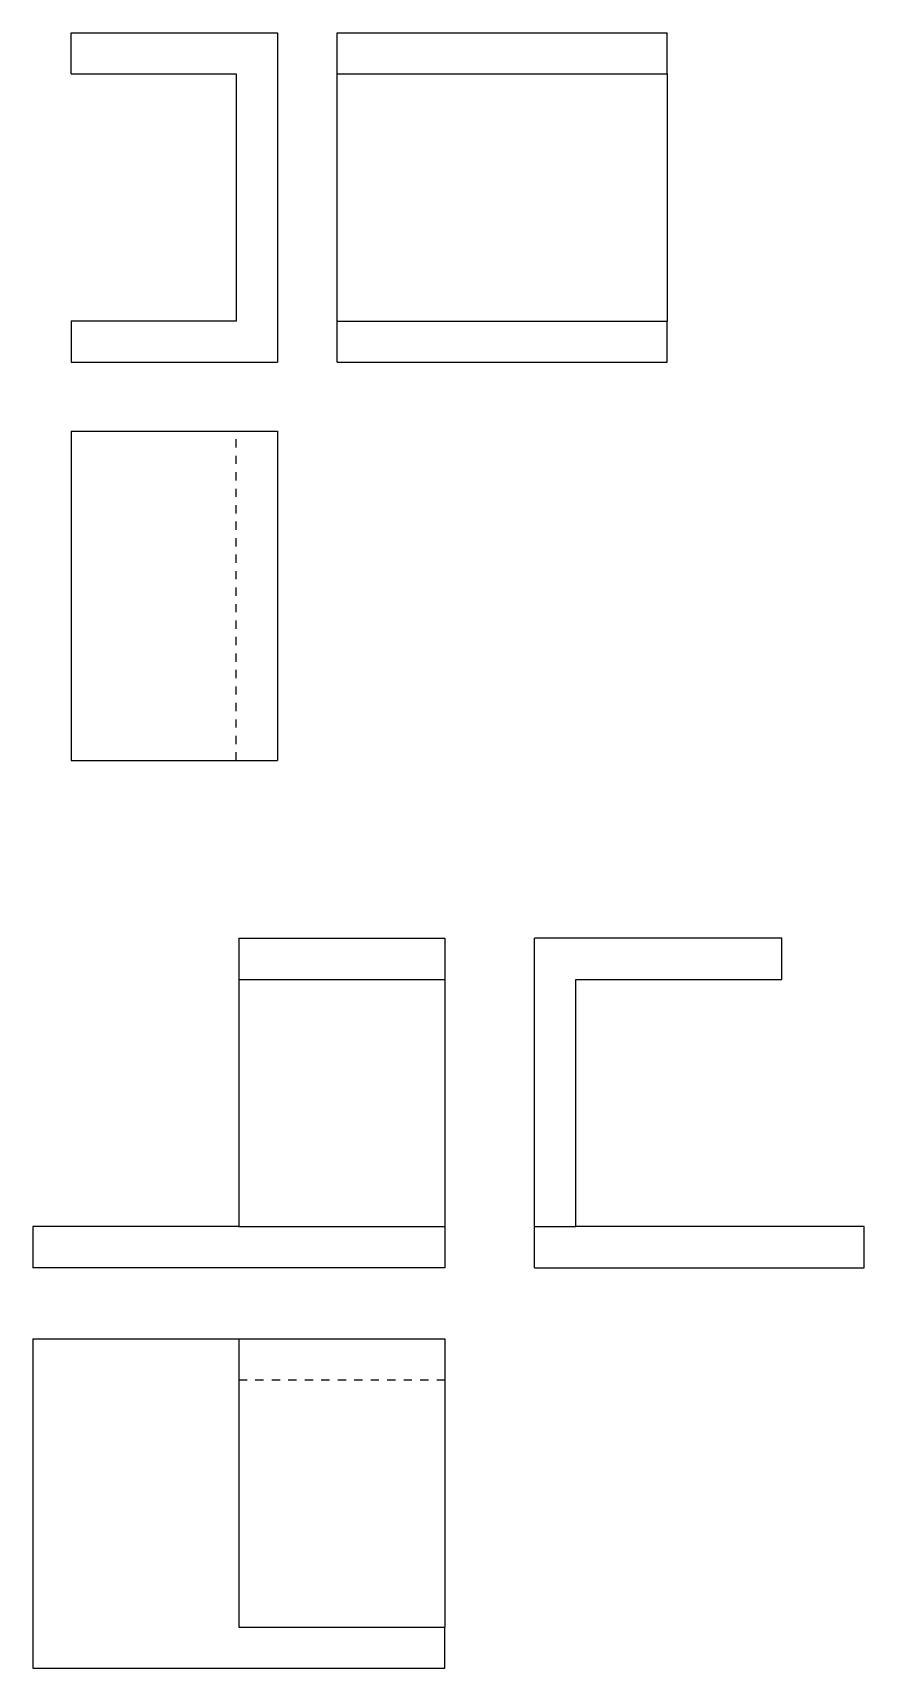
# Model space of a CAD drawing. Header units: millimetres. Extents: x 2336 to 2436, y 1338 to 1537.
import ezdxf

# ---------------------------------------------------------------- set-up
doc = ezdxf.new("R2010")
doc.units = ezdxf.units.MM
doc.linetypes.add('JIS_02_1.0', pattern=[2, 1, -1])

msp = doc.modelspace()

# ---------------------------------------------------------------- linework, layer by layer
for p, q in [((2340.28, 1531.6), (2340.28, 1536.6)), ((2340.28, 1536.6), (2365.28, 1536.6)), ((2365.28, 1536.6), (2365.28, 1496.6)), ((2372.55, 1531.6), (2372.55, 1536.6)), ((2372.55, 1536.6), (2412.55, 1536.6)), ((2412.55, 1531.6), (2412.55, 1536.6)), ((2340.28, 1531.6), (2360.28, 1531.6)), ((2360.28, 1531.6), (2360.28, 1501.6)), ((2372.55, 1501.6), (2372.55, 1531.6)), ((2372.55, 1531.6), (2412.55, 1531.6)), ((2412.55, 1531.6), (2412.55, 1501.6)), ((2360.28, 1501.6), (2340.28, 1501.6)), ((2340.28, 1501.6), (2340.28, 1496.6)), ((2372.55, 1496.6), (2372.55, 1501.6)), ((2372.55, 1501.6), (2412.55, 1501.6)), ((2412.55, 1496.6), (2412.55, 1501.6)), ((2340.28, 1496.6), (2365.28, 1496.6)), ((2372.55, 1496.6), (2412.55, 1496.6)), ((2340.28, 1488.25), (2340.28, 1448.25)), ((2340.28, 1488.25), (2360.28, 1488.25)), ((2360.28, 1488.25), (2365.28, 1488.25)), ((2365.28, 1488.25), (2365.28, 1448.25)), ((2340.28, 1448.25), (2360.28, 1448.25)), ((2360.28, 1448.25), (2365.28, 1448.25)), ((2360.61, 1426.68), (2385.61, 1426.68)), ((2360.61, 1426.68), (2360.61, 1421.68)), ((2385.61, 1426.68), (2385.61, 1421.68)), ((2396.47, 1391.68), (2396.47, 1426.68)), ((2426.47, 1426.68), (2396.47, 1426.68)), ((2426.47, 1421.68), (2426.47, 1426.68)), ((2360.61, 1421.68), (2385.61, 1421.68)), ((2360.61, 1421.68), (2360.61, 1391.68)), ((2385.61, 1421.68), (2385.61, 1391.68)), ((2401.47, 1391.68), (2401.47, 1421.68)), ((2401.47, 1421.68), (2426.47, 1421.68)), ((2360.61, 1391.68), (2335.61, 1391.68)), ((2335.61, 1391.68), (2335.61, 1386.68)), ((2360.61, 1391.68), (2385.61, 1391.68)), ((2385.61, 1391.68), (2385.61, 1386.68)), ((2396.47, 1386.68), (2396.47, 1391.68)), ((2396.47, 1391.68), (2401.47, 1391.68)), ((2436.47, 1391.68), (2401.47, 1391.68)), ((2436.47, 1386.68), (2436.47, 1391.68)), ((2385.61, 1386.68), (2335.61, 1386.68)), ((2396.47, 1386.68), (2436.47, 1386.68)), ((2335.61, 1378.06), (2360.61, 1378.06)), ((2335.61, 1378.06), (2335.61, 1338.06)), ((2360.61, 1378.06), (2360.61, 1373.06)), ((2360.61, 1378.06), (2385.61, 1378.06)), ((2385.61, 1378.06), (2385.61, 1373.06)), ((2360.61, 1373.06), (2360.61, 1343.06)), ((2385.61, 1373.06), (2385.61, 1343.06)), ((2360.61, 1343.06), (2385.61, 1343.06)), ((2385.61, 1338.06), (2385.61, 1343.06)), ((2335.61, 1338.06), (2385.61, 1338.06))]:
    msp.add_line(p, q)
at = {"linetype": 'JIS_02_1.0'}
for p, q in [((2360.28, 1448.25), (2360.28, 1488.25)), ((2360.61, 1373.06), (2385.61, 1373.06))]:
    msp.add_line(p, q, dxfattribs=at)

doc.saveas('drawing.dxf')
